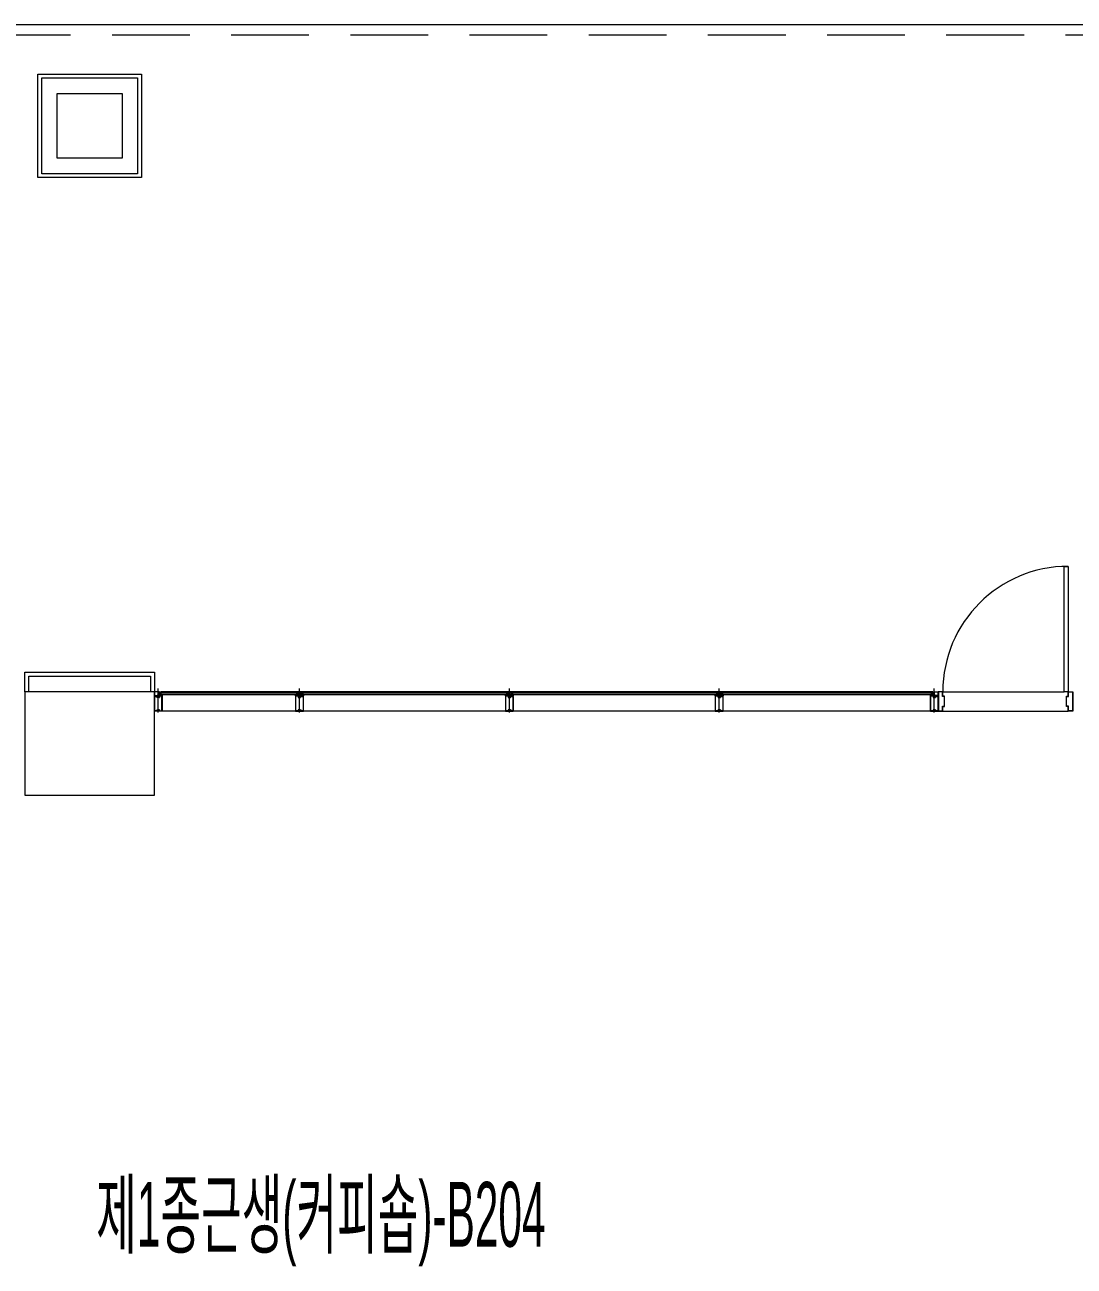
# Model space of a CAD drawing. Header units: millimetres. Extents: x 43806 to 399860, y -65551 to 59129.
# Drawn here: x 141754 to 149854, y 49543 to 59129 of the extents above; entities that cross this region are included whole.
import ezdxf
from ezdxf.enums import TextEntityAlignment as Align

# ---------------------------------------------------------------- set-up
doc = ezdxf.new("R2010")
doc.units = ezdxf.units.MM
doc.header["$LTSCALE"] = 400
doc.header["$MEASUREMENT"] = 0
doc.linetypes.add('HID', pattern=[2.3, 1.5, -0.8])
doc.layers.add('A', color=8, linetype='CONTINUOUS', lineweight=0)
doc.styles.add('CS', font='', dxfattribs={"height": 300})
doc.styles.get('CS').set_extended_font_data('HYwulM')

msp = doc.modelspace()

# ---------------------------------------------------------------- linework, layer by layer
at = {"layer": 'A', "ltscale": 2}
for p, q in [((149953.7, 59129), (140338, 59129)), ((142003.7, 58099), (142003.7, 58599)), ((142003.7, 58599), (142503.7, 58599)), ((142503.7, 58599), (142503.7, 58099)), ((142503.7, 58099), (142003.7, 58099)), ((142753.7, 53979), (141753.7, 53979)), ((141753.7, 53979), (141753.7, 53179)), ((142753.7, 53179), (142753.7, 53979)), ((141753.7, 53179), (142753.7, 53179))]:
    msp.add_line(p, q, dxfattribs=at)
at = {"layer": 'A', "linetype": 'HID'}
msp.add_line((166946.8, 59049), (133453.7, 59049), dxfattribs=at)
at = {"layer": 'A'}
for p, q in [((141853.7, 57949), (141853.7, 58749)), ((141853.7, 58749), (142653.7, 58749)), ((141883.7, 57979), (141883.7, 58719)), ((141883.7, 58719), (142623.7, 58719)), ((142623.7, 58719), (142623.7, 57979)), ((142653.7, 58749), (142653.7, 57949)), ((142653.7, 57949), (141853.7, 57949)), ((142623.7, 57979), (141883.7, 57979)), ((149777.7, 53979), (149777.7, 54947)), ((149777.7, 54947), (149807.7, 54947)), ((149807.7, 54947), (149807.7, 53979)), ((141753.7, 53979), (141753.7, 54129)), ((141753.7, 54129), (142753.7, 54129)), ((141783.7, 53979), (141783.7, 54099)), ((141783.7, 54099), (142723.7, 54099)), ((142723.7, 54099), (142723.7, 53979)), ((142753.7, 54129), (142753.7, 53979)), ((142787.2, 53979), (142753.7, 53979)), ((142753.7, 53979), (142753.7, 53948)), ((142785.2, 53977), (142755.7, 53977)), ((142755.7, 53977), (142755.7, 53950)), ((142783.7, 53817.8), (142783.7, 54003.4)), ((142785.2, 53954.8), (142785.2, 53977)), ((142787.2, 53955), (142787.2, 53979)), ((142787.2, 53974), (142794.2, 53954.8)), ((142787.2, 53955), (142794.2, 53974)), ((142787.2, 53954.8), (142787.2, 53974)), ((142787.2, 53974), (142794.2, 53974)), ((142795.2, 53979), (142794.2, 53978)), ((142794.2, 53974), (142794.2, 53978)), ((142795.2, 53973), (142794.2, 53974)), ((142794.2, 53974), (142794.2, 53954.8)), ((142795.2, 53979), (142805.2, 53979)), ((142795.2, 53973), (142806.2, 53973)), ((142803.2, 53973), (142800.2, 53971.5)), ((142803.3, 53972.5), (142800.7, 53971.2)), ((142803.3, 53972.5), (142805.7, 53972.5)), ((148752.2, 53979), (142805.2, 53979)), ((142805.7, 53961.5), (142805.7, 53972.5)), ((148752.2, 53973), (142806.2, 53973)), ((142806.2, 53961), (142806.2, 53973)), ((143865.2, 53979), (143843.7, 53979)), ((143865.2, 53973), (143843.7, 53973)), ((143854.2, 53961), (143854.2, 53973)), ((143857.1, 53972.5), (143854.7, 53972.5)), ((143854.7, 53961.5), (143854.7, 53972.5)), ((143857.1, 53972.5), (143859.7, 53971.2)), ((143857.2, 53973), (143860.2, 53971.5)), ((143865.2, 53979), (143866.2, 53978)), ((143865.2, 53973), (143866.2, 53974)), ((143866.2, 53974), (143866.2, 53978)), ((143872.2, 53976.5), (143872.2, 53950)), ((143873.7, 53817.8), (143873.7, 54003.4)), ((143875.2, 53950), (143875.2, 53976.5)), ((143882.2, 53979), (143881.2, 53978)), ((143881.2, 53974), (143881.2, 53978)), ((143882.2, 53973), (143881.2, 53974)), ((143882.2, 53979), (143903.7, 53979)), ((143882.2, 53973), (143903.7, 53973)), ((143890.2, 53973), (143887.2, 53971.5)), ((143890.3, 53972.5), (143887.7, 53971.2)), ((143890.3, 53972.5), (143892.7, 53972.5)), ((143892.7, 53961.5), (143892.7, 53972.5)), ((143893.2, 53961), (143893.2, 53973)), ((145485.2, 53979), (145463.7, 53979)), ((145485.2, 53973), (145463.7, 53973)), ((145474.2, 53961), (145474.2, 53973)), ((145477.1, 53972.5), (145474.7, 53972.5)), ((145474.7, 53961.5), (145474.7, 53972.5)), ((145477.1, 53972.5), (145479.7, 53971.2)), ((145477.2, 53973), (145480.2, 53971.5)), ((145485.2, 53979), (145486.2, 53978)), ((145485.2, 53973), (145486.2, 53974)), ((145486.2, 53974), (145486.2, 53978)), ((145492.2, 53976.5), (145492.2, 53950)), ((145493.7, 53817.8), (145493.7, 54003.4)), ((145495.2, 53950), (145495.2, 53976.5)), ((145502.2, 53979), (145501.2, 53978)), ((145501.2, 53974), (145501.2, 53978)), ((145502.2, 53973), (145501.2, 53974)), ((145502.2, 53979), (145523.7, 53979)), ((145502.2, 53973), (145523.7, 53973)), ((145510.2, 53973), (145507.2, 53971.5)), ((145510.3, 53972.5), (145507.7, 53971.2)), ((145510.3, 53972.5), (145512.7, 53972.5)), ((145512.7, 53961.5), (145512.7, 53972.5)), ((145513.2, 53961), (145513.2, 53973)), ((147105.2, 53979), (147083.7, 53979)), ((147105.2, 53973), (147083.7, 53973)), ((147094.2, 53961), (147094.2, 53973)), ((147097.1, 53972.5), (147094.7, 53972.5)), ((147094.7, 53961.5), (147094.7, 53972.5)), ((147097.1, 53972.5), (147099.7, 53971.2)), ((147097.2, 53973), (147100.2, 53971.5)), ((147105.2, 53979), (147106.2, 53978)), ((147105.2, 53973), (147106.2, 53974)), ((147106.2, 53974), (147106.2, 53978)), ((147112.2, 53976.5), (147112.2, 53950)), ((147113.7, 53817.8), (147113.7, 54003.4)), ((147115.2, 53950), (147115.2, 53976.5)), ((147122.2, 53979), (147121.2, 53978)), ((147121.2, 53974), (147121.2, 53978)), ((147122.2, 53973), (147121.2, 53974)), ((147122.2, 53979), (147143.7, 53979)), ((147122.2, 53973), (147143.7, 53973)), ((147130.2, 53973), (147127.2, 53971.5)), ((147130.3, 53972.5), (147127.7, 53971.2)), ((147130.3, 53972.5), (147132.7, 53972.5)), ((147132.7, 53961.5), (147132.7, 53972.5)), ((147133.2, 53961), (147133.2, 53973)), ((148751.2, 53961), (148751.2, 53973)), ((148762.2, 53973), (148751.2, 53973)), ((148754.1, 53972.5), (148751.7, 53972.5)), ((148751.7, 53961.5), (148751.7, 53972.5)), ((148762.2, 53979), (148752.2, 53979)), ((148754.1, 53972.5), (148756.7, 53971.2)), ((148754.2, 53973), (148757.2, 53971.5)), ((148762.2, 53979), (148763.2, 53978)), ((148762.2, 53973), (148763.2, 53974)), ((148763.2, 53974), (148763.2, 53978)), ((148770.2, 53974), (148763.2, 53954.8)), ((148770.2, 53955), (148763.2, 53974)), ((148770.2, 53974), (148763.2, 53974)), ((148763.2, 53974), (148763.2, 53954.8)), ((148770.2, 53955), (148770.2, 53979)), ((148770.2, 53979), (148803.7, 53979)), ((148770.2, 53954.8), (148770.2, 53974)), ((148772.2, 53977), (148801.7, 53977)), ((148772.2, 53954.8), (148772.2, 53977)), ((148773.7, 53817.8), (148773.7, 54003.4)), ((148801.7, 53977), (148801.7, 53950)), ((148803.7, 53979), (148803.7, 53948)), ((148839.7, 53979), (148803.7, 53979)), ((148803.7, 53979), (148803.7, 53829)), ((148837.7, 53977), (148805.7, 53977)), ((148805.7, 53977), (148805.7, 53831)), ((148837.7, 53942), (148837.7, 53977)), ((148839.7, 53979), (149777.7, 53979)), ((148839.7, 53944), (148839.7, 53979)), ((149807.7, 53979), (149777.7, 53979)), ((149807.7, 53944), (149807.7, 53979)), ((149807.7, 53979), (149843.7, 53979)), ((149809.7, 53942), (149809.7, 53977)), ((149809.7, 53977), (149841.7, 53977)), ((149841.7, 53977), (149841.7, 53831)), ((149843.7, 53979), (149843.7, 53829)), ((142753.7, 53942.5), (142753.7, 53948)), ((142753.7, 53948), (142780.2, 53948)), ((142753.7, 53948), (142774.7, 53948)), ((142755.7, 53942.5), (142753.7, 53942.5)), ((142753.7, 53831), (142753.7, 53942.5)), ((142753.7, 53942.5), (142761.2, 53942.5)), ((142755.2, 53941), (142755.2, 53832.5)), ((142755.7, 53950), (142774.7, 53950)), ((142755.7, 53945), (142755.7, 53942.5)), ((142760.8, 53941.5), (142755.7, 53941.5)), ((142760.2, 53946), (142756.7, 53946)), ((142762.7, 53939.6), (142760.8, 53941.5)), ((142761.2, 53942.5), (142761.2, 53945)), ((142762.7, 53941), (142761.2, 53942.5)), ((142761.2, 53942.5), (142762.7, 53941)), ((142764.2, 53942.5), (142762.7, 53941)), ((142762.7, 53941), (142764.2, 53942.5)), ((142764.4, 53941.3), (142762.7, 53939.6)), ((142764.2, 53945), (142764.2, 53942.5)), ((142764.2, 53942.5), (142774.2, 53938.8)), ((142773.2, 53938.1), (142764.4, 53941.3)), ((142773.7, 53946), (142765.2, 53946)), ((142773.2, 53936.4), (142773.2, 53938.1)), ((142774.2, 53938.8), (142774.2, 53936.4)), ((142774.7, 53948), (142774.7, 53950)), ((142774.7, 53934.5), (142774.7, 53945)), ((142779.4, 53933.5), (142775.7, 53933.5)), ((142790.4, 53946), (142776.9, 53946)), ((142776.9, 53946), (142776.9, 53935.5)), ((142776.9, 53935.5), (142779.4, 53935.5)), ((142778.4, 53959.3), (142780.4, 53960.3)), ((142780.4, 53958.3), (142778.4, 53959.3)), ((142779.4, 53935.5), (142779.4, 53933.5)), ((142787.2, 53960.3), (142780.4, 53960.3)), ((142787.2, 53958.3), (142780.4, 53958.3)), ((142782.2, 53950), (142782.2, 53971.5)), ((142785.2, 53971.5), (142785.2, 53950)), ((142785.2, 53954.8), (142785.2, 53954.8)), ((142787.2, 53954.8), (142785.2, 53954.8)), ((142787.2, 53961.1), (142787.2, 53957.6)), ((142794.2, 53954.8), (142787.2, 53954.8)), ((142787.2, 53948), (142813.7, 53948)), ((142787.5, 53959.5), (142787.4, 53959.5)), ((142787.4, 53959.5), (142787.4, 53959.5)), ((142787.4, 53959.5), (142787.4, 53959.5)), ((142787.4, 53959.5), (142787.4, 53959.4)), ((142787.4, 53959.4), (142787.4, 53959.4)), ((142787.4, 53959.4), (142787.4, 53959.4)), ((142787.4, 53959.4), (142787.4, 53959.3)), ((142787.4, 53959.3), (142787.4, 53959.3)), ((142787.4, 53959.3), (142787.4, 53959.3)), ((142787.4, 53959.3), (142787.4, 53959.2)), ((142787.4, 53959.2), (142787.4, 53959.2)), ((142787.4, 53959.2), (142787.4, 53959.2)), ((142787.4, 53959.2), (142787.4, 53959.2)), ((142787.4, 53959.2), (142787.5, 53959.2)), ((142787.6, 53959.6), (142787.5, 53959.6)), ((142787.5, 53959.6), (142787.5, 53959.6)), ((142787.5, 53959.6), (142787.5, 53959.6)), ((142787.5, 53959.6), (142787.5, 53959.6)), ((142787.5, 53959.6), (142787.5, 53959.5)), ((142787.5, 53959.5), (142787.5, 53959.5)), ((142787.5, 53959.5), (142787.5, 53959.5)), ((142787.5, 53959.5), (142787.5, 53959.5)), ((142787.5, 53959.2), (142787.5, 53959.1)), ((142787.5, 53959.1), (142787.5, 53959.1)), ((142787.5, 53959.1), (142787.5, 53959.1)), ((142787.5, 53959.1), (142787.5, 53959.1)), ((142787.5, 53959.1), (142787.5, 53959.1)), ((142787.5, 53959.1), (142787.5, 53959.1)), ((142787.5, 53959.1), (142787.5, 53959.1)), ((142787.5, 53959.1), (142787.6, 53959.1)), ((142787.7, 53959.6), (142787.6, 53959.6)), ((142787.6, 53959.6), (142787.6, 53959.6)), ((142787.6, 53959.6), (142787.6, 53959.6)), ((142787.6, 53959.6), (142787.6, 53959.6)), ((142787.6, 53959.6), (142787.6, 53959.6)), ((142787.6, 53959.6), (142787.6, 53959.6)), ((142787.6, 53959.1), (142787.6, 53959.1)), ((142787.6, 53959.1), (142787.6, 53959.1)), ((142787.6, 53959.1), (142787.6, 53959.1)), ((142787.6, 53959.1), (142787.6, 53959.1)), ((142787.6, 53959.1), (142787.6, 53959.1)), ((142787.6, 53959.1), (142787.7, 53959.1)), ((142787.8, 53959.6), (142787.7, 53959.6)), ((142787.7, 53959.6), (142787.7, 53959.6)), ((142787.7, 53959.6), (142787.7, 53959.6)), ((142787.7, 53959.6), (142787.7, 53959.6)), ((142787.7, 53959.6), (142787.7, 53959.6)), ((142787.7, 53959.6), (142787.7, 53959.6)), ((142787.7, 53959.6), (142787.7, 53959.6)), ((142787.7, 53959.6), (142787.7, 53959.6)), ((142787.7, 53959.1), (142787.7, 53959.1)), ((142787.7, 53959.1), (142787.7, 53959.1)), ((142787.7, 53959.1), (142787.7, 53959.1)), ((142787.7, 53959.1), (142787.7, 53959.1)), ((142787.7, 53959.1), (142787.7, 53959.1)), ((142787.7, 53959.1), (142787.7, 53959.1)), ((142787.7, 53959.1), (142787.7, 53959.1)), ((142787.7, 53959.1), (142787.8, 53959.1)), ((142787.9, 53959.6), (142787.8, 53959.6)), ((142787.8, 53959.6), (142787.8, 53959.6)), ((142787.8, 53959.6), (142787.8, 53959.6)), ((142787.8, 53959.6), (142787.8, 53959.6)), ((142787.8, 53959.6), (142787.8, 53959.6)), ((142787.8, 53959.1), (142787.8, 53959.1)), ((142787.8, 53959.1), (142787.8, 53959.1)), ((142787.8, 53959.1), (142787.8, 53959.1)), ((142787.8, 53959.1), (142787.8, 53959.1)), ((142787.8, 53959.1), (142787.9, 53959.1)), ((142788, 53960.4), (142787.9, 53960.4)), ((142787.9, 53960.4), (142787.9, 53960.4)), ((142787.9, 53960.4), (142787.9, 53960.4)), ((142787.9, 53960.4), (142787.9, 53960.4)), ((142787.9, 53960.4), (142787.9, 53960.4)), ((142787.9, 53960.4), (142787.9, 53960.3)), ((142787.9, 53960.3), (142787.9, 53960.3)), ((142787.9, 53960.3), (142787.9, 53960.3)), ((142787.9, 53960.3), (142787.9, 53960.3)), ((142787.9, 53960.3), (142787.9, 53960.3)), ((142787.9, 53960.3), (142787.9, 53960.3)), ((142787.9, 53960.3), (142787.9, 53960.3)), ((142787.9, 53960.3), (142787.9, 53960.2)), ((142787.9, 53960.2), (142787.9, 53960.2)), ((142787.9, 53960.2), (142787.9, 53960.2)), ((142787.9, 53960.2), (142787.9, 53960.2)), ((142787.9, 53960.2), (142787.9, 53960.2)), ((142787.9, 53960.2), (142787.9, 53960.1)), ((142787.9, 53960.1), (142787.9, 53960.1)), ((142787.9, 53960.1), (142787.9, 53960.1)), ((142787.9, 53960.1), (142787.9, 53960.1)), ((142787.9, 53960.1), (142787.9, 53960.1)), ((142787.9, 53960.1), (142787.9, 53960)), ((142787.9, 53960), (142788, 53960)), ((142788, 53959.6), (142787.9, 53959.6)), ((142787.9, 53959.6), (142787.9, 53959.6)), ((142787.9, 53959.6), (142787.9, 53959.6)), ((142787.9, 53959.6), (142787.9, 53959.6)), ((142787.9, 53959.6), (142787.9, 53959.6)), ((142787.9, 53959.1), (142787.9, 53959.1)), ((142787.9, 53959.1), (142787.9, 53959.1)), ((142787.9, 53959.1), (142787.9, 53959.1)), ((142787.9, 53959.1), (142787.9, 53959.1)), ((142787.9, 53959.1), (142788, 53959.1)), ((142788, 53958.6), (142787.9, 53958.6)), ((142787.9, 53958.6), (142787.9, 53958.6)), ((142787.9, 53958.6), (142787.9, 53958.6)), ((142787.9, 53958.6), (142787.9, 53958.6)), ((142787.9, 53958.6), (142787.9, 53958.5)), ((142787.9, 53958.5), (142787.9, 53958.5)), ((142787.9, 53958.5), (142787.9, 53958.5)), ((142787.9, 53958.5), (142787.9, 53958.5)), ((142787.9, 53958.5), (142787.9, 53958.5)), ((142787.9, 53958.5), (142787.9, 53958.4)), ((142787.9, 53958.4), (142787.9, 53958.4)), ((142787.9, 53958.4), (142787.9, 53958.4)), ((142787.9, 53958.4), (142787.9, 53958.4)), ((142787.9, 53958.4), (142787.9, 53958.4)), ((142787.9, 53958.4), (142787.9, 53958.4)), ((142787.9, 53958.4), (142787.9, 53958.3)), ((142787.9, 53958.3), (142787.9, 53958.3)), ((142787.9, 53958.3), (142787.9, 53958.3)), ((142787.9, 53958.3), (142787.9, 53958.3)), ((142787.9, 53958.3), (142787.9, 53958.3)), ((142787.9, 53958.3), (142787.9, 53958.3)), ((142787.9, 53958.3), (142787.9, 53958.3)), ((142787.9, 53958.3), (142787.9, 53958.3)), ((142787.9, 53958.3), (142788, 53958.3)), ((142787.9, 53933.5), (142787.9, 53935.5)), ((142787.9, 53935.5), (142790.4, 53935.5)), ((142791.7, 53933.5), (142787.9, 53933.5)), ((142788.1, 53960.4), (142788, 53960.4)), ((142788, 53960.4), (142788, 53960.4)), ((142788, 53960.4), (142788, 53960.4)), ((142788, 53960), (142788, 53960)), ((142788, 53960), (142788, 53960)), ((142788, 53960), (142788, 53960)), ((142788, 53960), (142788, 53960)), ((142788, 53960), (142788, 53960)), ((142788, 53960), (142788, 53959.9)), ((142788, 53959.9), (142788, 53959.9)), ((142788, 53959.9), (142788, 53959.9)), ((142788, 53959.9), (142788, 53959.9)), ((142788, 53959.9), (142788, 53959.9)), ((142788, 53959.9), (142788.1, 53959.9)), ((142788.1, 53959.7), (142788, 53959.7)), ((142788, 53959.7), (142788, 53959.7)), ((142788, 53959.7), (142788, 53959.7)), ((142788, 53959.7), (142788, 53959.6)), ((142788, 53959.6), (142788, 53959.6)), ((142788, 53959.6), (142788, 53959.6)), ((142788, 53959.6), (142788, 53959.6)), ((142788, 53959.6), (142788, 53959.6)), ((142788, 53959.1), (142788, 53959.1)), ((142788, 53959.1), (142788, 53959.1)), ((142788, 53959.1), (142788, 53959)), ((142788, 53959), (142788, 53959)), ((142788, 53959), (142788, 53959)), ((142788, 53959), (142788, 53959)), ((142788, 53959), (142788, 53959)), ((142788, 53959), (142788.1, 53958.9)), ((142788.1, 53958.8), (142788, 53958.8)), ((142788, 53958.8), (142788, 53958.7)), ((142788, 53958.7), (142788, 53958.7)), ((142788, 53958.7), (142788, 53958.7)), ((142788, 53958.7), (142788, 53958.7)), ((142788, 53958.7), (142788, 53958.7)), ((142788, 53958.7), (142788, 53958.7)), ((142788, 53958.7), (142788, 53958.7)), ((142788, 53958.7), (142788, 53958.7)), ((142788, 53958.7), (142788, 53958.7)), ((142788, 53958.7), (142788, 53958.6)), ((142788, 53958.3), (142788, 53958.3)), ((142788, 53958.3), (142788, 53958.3)), ((142788, 53958.3), (142788.1, 53958.3)), ((142788.1, 53960.3), (142788.1, 53960.4)), ((142788.1, 53959.9), (142788.1, 53959.9)), ((142788.1, 53959.9), (142788.1, 53959.9)), ((142788.1, 53959.9), (142788.1, 53959.8)), ((142788.1, 53959.8), (142788.1, 53959.8)), ((142788.1, 53959.8), (142788.1, 53959.8)), ((142788.1, 53959.8), (142788.1, 53959.8)), ((142788.1, 53959.8), (142788.1, 53959.8)), ((142788.1, 53959.8), (142788.1, 53959.7)), ((142788.1, 53959.7), (142788.1, 53959.7)), ((142788.1, 53958.9), (142788.1, 53958.9)), ((142788.1, 53958.9), (142788.1, 53958.9)), ((142788.1, 53958.9), (142788.1, 53958.9)), ((142788.1, 53958.9), (142788.1, 53958.9)), ((142788.1, 53958.9), (142788.1, 53958.8)), ((142788.1, 53958.8), (142788.1, 53958.8)), ((142788.1, 53958.8), (142788.1, 53958.8)), ((142788.1, 53958.8), (142788.1, 53958.8)), ((142788.1, 53958.8), (142788.1, 53958.8)), ((142788.1, 53958.3), (142788.1, 53958.3)), ((142790.4, 53935.5), (142790.4, 53946)), ((142792.7, 53945), (142792.7, 53934.5)), ((142810.7, 53946), (142793.7, 53946)), ((142794.2, 53960), (142795.2, 53961)), ((142794.2, 53956), (142794.2, 53960)), ((142795.2, 53955), (142794.2, 53956)), ((142795.2, 53961), (142806.2, 53961)), ((142795.2, 53948), (142795.2, 53955)), ((142795.2, 53955), (142805.2, 53955)), ((142805.2, 53948), (142795.2, 53948)), ((142800.2, 53962.5), (142800.2, 53971.5)), ((142803.2, 53961), (142800.2, 53962.5)), ((142800.7, 53962.8), (142800.7, 53971.2)), ((142803.3, 53961.5), (142800.7, 53962.8)), ((142803.3, 53961.5), (142805.7, 53961.5)), ((148752.2, 53955), (142805.2, 53955)), ((142805.2, 53955), (142805.2, 53948)), ((142806.2, 53964), (142805.7, 53964)), ((148752.2, 53961), (142806.2, 53961)), ((142811.7, 53832), (142811.7, 53945)), ((142813.7, 53948), (142813.7, 53829)), ((143865.2, 53961), (143843.7, 53961)), ((143865.2, 53955), (143843.7, 53955)), ((143870.2, 53948), (143843.7, 53948)), ((143843.7, 53948), (143843.7, 53829)), ((143845.7, 53832), (143845.7, 53945)), ((143846.7, 53946), (143863.7, 53946)), ((143854.2, 53964), (143854.7, 53964)), ((143857.1, 53961.5), (143854.7, 53961.5)), ((143855.2, 53955), (143855.2, 53948)), ((143865.2, 53955), (143855.2, 53955)), ((143855.2, 53948), (143865.2, 53948)), ((143857.1, 53961.5), (143859.7, 53962.8)), ((143857.2, 53961), (143860.2, 53962.5)), ((143859.7, 53962.8), (143859.7, 53971.2)), ((143860.2, 53962.5), (143860.2, 53971.5)), ((143864.7, 53945), (143864.7, 53934.5)), ((143866.2, 53960), (143865.2, 53961)), ((143865.2, 53955), (143866.2, 53956)), ((143865.2, 53948), (143865.2, 53955)), ((143865.7, 53933.5), (143869.4, 53933.5)), ((143866.2, 53956), (143866.2, 53960)), ((143866.9, 53935.5), (143866.9, 53946)), ((143866.9, 53946), (143880.4, 53946)), ((143869.4, 53935.5), (143866.9, 53935.5)), ((143869.4, 53933.5), (143869.4, 53935.5)), ((143903.7, 53948), (143877.2, 53948)), ((143880.4, 53935.5), (143877.9, 53935.5)), ((143877.9, 53935.5), (143877.9, 53933.5)), ((143877.9, 53933.5), (143881.7, 53933.5)), ((143880.4, 53946), (143880.4, 53935.5)), ((143881.2, 53960), (143882.2, 53961)), ((143881.2, 53956), (143881.2, 53960)), ((143882.2, 53955), (143881.2, 53956)), ((143882.2, 53961), (143903.7, 53961)), ((143882.2, 53955), (143903.7, 53955)), ((143882.2, 53948), (143882.2, 53955)), ((143882.2, 53955), (143892.2, 53955)), ((143892.2, 53948), (143882.2, 53948)), ((143882.7, 53934.5), (143882.7, 53945)), ((143893.2, 53942.5), (143883.2, 53938.8)), ((143883.2, 53938.8), (143883.2, 53936.4)), ((143883.7, 53946), (143892.2, 53946)), ((143884.2, 53938.1), (143892.9, 53941.3)), ((143884.2, 53936.4), (143884.2, 53938.1)), ((143887.2, 53962.5), (143887.2, 53971.5)), ((143890.2, 53961), (143887.2, 53962.5)), ((143887.7, 53962.8), (143887.7, 53971.2)), ((143890.3, 53961.5), (143887.7, 53962.8)), ((143890.3, 53961.5), (143892.7, 53961.5)), ((143892.2, 53955), (143892.2, 53948)), ((143893.2, 53964), (143892.7, 53964)), ((143892.9, 53941.3), (143894.7, 53939.6)), ((143893.2, 53945), (143893.2, 53942.5)), ((143894.7, 53941), (143893.2, 53942.5)), ((143893.2, 53942.5), (143894.7, 53941)), ((143896.2, 53942.5), (143894.7, 53941)), ((143894.7, 53941), (143896.2, 53942.5)), ((143894.7, 53939.6), (143896.6, 53941.5)), ((143896.2, 53942.5), (143896.2, 53945)), ((143903.7, 53942.5), (143896.2, 53942.5)), ((143896.6, 53941.5), (143901.7, 53941.5)), ((143897.2, 53946), (143900.7, 53946)), ((143901.7, 53945), (143901.7, 53942.5)), ((143901.7, 53942.5), (143903.7, 53942.5)), ((143902.2, 53941), (143902.2, 53832.5)), ((143903.7, 53942.5), (143903.7, 53948)), ((143903.7, 53831), (143903.7, 53942.5)), ((145485.2, 53961), (145463.7, 53961)), ((145485.2, 53955), (145463.7, 53955)), ((145490.2, 53948), (145463.7, 53948)), ((145463.7, 53948), (145463.7, 53829)), ((145465.7, 53832), (145465.7, 53945)), ((145466.7, 53946), (145483.7, 53946)), ((145474.2, 53964), (145474.7, 53964)), ((145477.1, 53961.5), (145474.7, 53961.5)), ((145475.2, 53955), (145475.2, 53948)), ((145485.2, 53955), (145475.2, 53955)), ((145475.2, 53948), (145485.2, 53948)), ((145477.1, 53961.5), (145479.7, 53962.8)), ((145477.2, 53961), (145480.2, 53962.5)), ((145479.7, 53962.8), (145479.7, 53971.2)), ((145480.2, 53962.5), (145480.2, 53971.5)), ((145484.7, 53945), (145484.7, 53934.5)), ((145486.2, 53960), (145485.2, 53961)), ((145485.2, 53955), (145486.2, 53956)), ((145485.2, 53948), (145485.2, 53955)), ((145485.7, 53933.5), (145489.4, 53933.5)), ((145486.2, 53956), (145486.2, 53960)), ((145486.9, 53935.5), (145486.9, 53946)), ((145486.9, 53946), (145500.4, 53946)), ((145489.4, 53935.5), (145486.9, 53935.5)), ((145489.4, 53933.5), (145489.4, 53935.5)), ((145523.7, 53948), (145497.2, 53948)), ((145500.4, 53935.5), (145497.9, 53935.5)), ((145497.9, 53935.5), (145497.9, 53933.5)), ((145497.9, 53933.5), (145501.7, 53933.5)), ((145500.4, 53946), (145500.4, 53935.5)), ((145501.2, 53960), (145502.2, 53961)), ((145501.2, 53956), (145501.2, 53960)), ((145502.2, 53955), (145501.2, 53956)), ((145502.2, 53961), (145523.7, 53961)), ((145502.2, 53955), (145523.7, 53955)), ((145502.2, 53948), (145502.2, 53955)), ((145502.2, 53955), (145512.2, 53955)), ((145512.2, 53948), (145502.2, 53948)), ((145502.7, 53934.5), (145502.7, 53945)), ((145513.2, 53942.5), (145503.2, 53938.8)), ((145503.2, 53938.8), (145503.2, 53936.4)), ((145503.7, 53946), (145512.2, 53946)), ((145504.2, 53938.1), (145512.9, 53941.3)), ((145504.2, 53936.4), (145504.2, 53938.1)), ((145507.2, 53962.5), (145507.2, 53971.5)), ((145510.2, 53961), (145507.2, 53962.5)), ((145507.7, 53962.8), (145507.7, 53971.2)), ((145510.3, 53961.5), (145507.7, 53962.8)), ((145510.3, 53961.5), (145512.7, 53961.5)), ((145512.2, 53955), (145512.2, 53948)), ((145513.2, 53964), (145512.7, 53964)), ((145512.9, 53941.3), (145514.7, 53939.6)), ((145513.2, 53945), (145513.2, 53942.5)), ((145514.7, 53941), (145513.2, 53942.5)), ((145513.2, 53942.5), (145514.7, 53941)), ((145516.2, 53942.5), (145514.7, 53941)), ((145514.7, 53941), (145516.2, 53942.5)), ((145514.7, 53939.6), (145516.6, 53941.5)), ((145516.2, 53942.5), (145516.2, 53945)), ((145523.7, 53942.5), (145516.2, 53942.5)), ((145516.6, 53941.5), (145521.7, 53941.5)), ((145517.2, 53946), (145520.7, 53946)), ((145521.7, 53945), (145521.7, 53942.5)), ((145521.7, 53942.5), (145523.7, 53942.5)), ((145522.2, 53941), (145522.2, 53832.5)), ((145523.7, 53942.5), (145523.7, 53948)), ((145523.7, 53831), (145523.7, 53942.5)), ((147105.2, 53961), (147083.7, 53961)), ((147105.2, 53955), (147083.7, 53955)), ((147110.2, 53948), (147083.7, 53948)), ((147083.7, 53948), (147083.7, 53829)), ((147085.7, 53832), (147085.7, 53945)), ((147086.7, 53946), (147103.7, 53946)), ((147094.2, 53964), (147094.7, 53964)), ((147097.1, 53961.5), (147094.7, 53961.5)), ((147095.2, 53955), (147095.2, 53948)), ((147105.2, 53955), (147095.2, 53955)), ((147095.2, 53948), (147105.2, 53948)), ((147097.1, 53961.5), (147099.7, 53962.8)), ((147097.2, 53961), (147100.2, 53962.5)), ((147099.7, 53962.8), (147099.7, 53971.2)), ((147100.2, 53962.5), (147100.2, 53971.5)), ((147104.7, 53945), (147104.7, 53934.5)), ((147106.2, 53960), (147105.2, 53961)), ((147105.2, 53955), (147106.2, 53956)), ((147105.2, 53948), (147105.2, 53955)), ((147105.7, 53933.5), (147109.4, 53933.5)), ((147106.2, 53956), (147106.2, 53960)), ((147106.9, 53935.5), (147106.9, 53946)), ((147106.9, 53946), (147120.4, 53946)), ((147109.4, 53935.5), (147106.9, 53935.5)), ((147109.4, 53933.5), (147109.4, 53935.5)), ((147143.7, 53948), (147117.2, 53948)), ((147120.4, 53935.5), (147117.9, 53935.5)), ((147117.9, 53935.5), (147117.9, 53933.5)), ((147117.9, 53933.5), (147121.7, 53933.5)), ((147120.4, 53946), (147120.4, 53935.5)), ((147121.2, 53960), (147122.2, 53961)), ((147121.2, 53956), (147121.2, 53960)), ((147122.2, 53955), (147121.2, 53956)), ((147122.2, 53961), (147143.7, 53961)), ((147122.2, 53955), (147143.7, 53955)), ((147122.2, 53948), (147122.2, 53955)), ((147122.2, 53955), (147132.2, 53955)), ((147132.2, 53948), (147122.2, 53948)), ((147122.7, 53934.5), (147122.7, 53945)), ((147133.2, 53942.5), (147123.2, 53938.8)), ((147123.2, 53938.8), (147123.2, 53936.4)), ((147123.7, 53946), (147132.2, 53946)), ((147124.2, 53938.1), (147132.9, 53941.3)), ((147124.2, 53936.4), (147124.2, 53938.1)), ((147127.2, 53962.5), (147127.2, 53971.5)), ((147130.2, 53961), (147127.2, 53962.5)), ((147127.7, 53962.8), (147127.7, 53971.2)), ((147130.3, 53961.5), (147127.7, 53962.8)), ((147130.3, 53961.5), (147132.7, 53961.5)), ((147132.2, 53955), (147132.2, 53948)), ((147133.2, 53964), (147132.7, 53964)), ((147132.9, 53941.3), (147134.7, 53939.6)), ((147133.2, 53945), (147133.2, 53942.5)), ((147134.7, 53941), (147133.2, 53942.5)), ((147133.2, 53942.5), (147134.7, 53941)), ((147136.2, 53942.5), (147134.7, 53941)), ((147134.7, 53941), (147136.2, 53942.5)), ((147134.7, 53939.6), (147136.6, 53941.5)), ((147136.2, 53942.5), (147136.2, 53945)), ((147143.7, 53942.5), (147136.2, 53942.5)), ((147136.6, 53941.5), (147141.7, 53941.5)), ((147137.2, 53946), (147140.7, 53946)), ((147141.7, 53945), (147141.7, 53942.5)), ((147141.7, 53942.5), (147143.7, 53942.5)), ((147142.2, 53941), (147142.2, 53832.5)), ((147143.7, 53942.5), (147143.7, 53948)), ((147143.7, 53831), (147143.7, 53942.5)), ((148770.2, 53948), (148743.7, 53948)), ((148743.7, 53948), (148743.7, 53829)), ((148745.7, 53832), (148745.7, 53945)), ((148746.7, 53946), (148763.7, 53946)), ((148751.2, 53964), (148751.7, 53964)), ((148762.2, 53961), (148751.2, 53961)), ((148754.1, 53961.5), (148751.7, 53961.5)), ((148752.2, 53955), (148752.2, 53948)), ((148762.2, 53955), (148752.2, 53955)), ((148752.2, 53948), (148762.2, 53948)), ((148754.1, 53961.5), (148756.7, 53962.8)), ((148754.2, 53961), (148757.2, 53962.5)), ((148756.7, 53962.8), (148756.7, 53971.2)), ((148757.2, 53962.5), (148757.2, 53971.5)), ((148763.2, 53960), (148762.2, 53961)), ((148762.2, 53955), (148763.2, 53956)), ((148762.2, 53948), (148762.2, 53955)), ((148763.2, 53956), (148763.2, 53960)), ((148763.2, 53954.8), (148770.2, 53954.8)), ((148764.7, 53945), (148764.7, 53934.5)), ((148765.7, 53933.5), (148769.4, 53933.5)), ((148766.9, 53935.5), (148766.9, 53946)), ((148766.9, 53946), (148780.4, 53946)), ((148769.4, 53935.5), (148766.9, 53935.5)), ((148769.2, 53960.3), (148769.3, 53960.4)), ((148769.3, 53958.3), (148769.2, 53958.3)), ((148769.3, 53960.4), (148769.3, 53960.4)), ((148769.3, 53960.4), (148769.3, 53960.4)), ((148769.3, 53960.4), (148769.4, 53960.4)), ((148769.4, 53960), (148769.3, 53960)), ((148769.3, 53960), (148769.3, 53960)), ((148769.3, 53960), (148769.3, 53959.9)), ((148769.3, 53959.9), (148769.3, 53959.9)), ((148769.3, 53959.9), (148769.3, 53959.9)), ((148769.3, 53959.9), (148769.3, 53959.9)), ((148769.3, 53959.9), (148769.3, 53959.9)), ((148769.3, 53959.9), (148769.3, 53959.9)), ((148769.3, 53959.9), (148769.3, 53959.9)), ((148769.3, 53959.9), (148769.3, 53959.9)), ((148769.3, 53959.9), (148769.3, 53959.8)), ((148769.3, 53959.8), (148769.3, 53959.8)), ((148769.3, 53959.8), (148769.3, 53959.8)), ((148769.3, 53959.8), (148769.3, 53959.8)), ((148769.3, 53959.8), (148769.3, 53959.8)), ((148769.3, 53959.8), (148769.3, 53959.7)), ((148769.3, 53959.7), (148769.3, 53959.7)), ((148769.3, 53959.7), (148769.3, 53959.7)), ((148769.3, 53959.7), (148769.3, 53959.7)), ((148769.3, 53959.7), (148769.3, 53959.7)), ((148769.3, 53959.7), (148769.3, 53959.6)), ((148769.3, 53959.6), (148769.3, 53959.6)), ((148769.3, 53959.6), (148769.4, 53959.6)), ((148769.4, 53959.1), (148769.3, 53959)), ((148769.3, 53959), (148769.3, 53959)), ((148769.3, 53959), (148769.3, 53959)), ((148769.3, 53959), (148769.3, 53959)), ((148769.3, 53959), (148769.3, 53959)), ((148769.3, 53959), (148769.3, 53958.9)), ((148769.3, 53958.9), (148769.3, 53958.9)), ((148769.3, 53958.9), (148769.3, 53958.9)), ((148769.3, 53958.9), (148769.3, 53958.9)), ((148769.3, 53958.9), (148769.3, 53958.9)), ((148769.3, 53958.9), (148769.3, 53958.8)), ((148769.3, 53958.8), (148769.3, 53958.8)), ((148769.3, 53958.8), (148769.3, 53958.8)), ((148769.3, 53958.8), (148769.3, 53958.8)), ((148769.3, 53958.8), (148769.3, 53958.8)), ((148769.3, 53958.8), (148769.3, 53958.8)), ((148769.3, 53958.8), (148769.3, 53958.7)), ((148769.3, 53958.7), (148769.3, 53958.7)), ((148769.3, 53958.7), (148769.3, 53958.7)), ((148769.3, 53958.7), (148769.3, 53958.7)), ((148769.3, 53958.7), (148769.3, 53958.7)), ((148769.3, 53958.7), (148769.3, 53958.7)), ((148769.3, 53958.7), (148769.4, 53958.7)), ((148769.4, 53958.3), (148769.3, 53958.3)), ((148769.3, 53958.3), (148769.3, 53958.3)), ((148769.3, 53958.3), (148769.3, 53958.3)), ((148769.4, 53960.4), (148769.4, 53960.4)), ((148769.4, 53960.4), (148769.4, 53960.4)), ((148769.4, 53960.4), (148769.4, 53960.4)), ((148769.4, 53960.4), (148769.5, 53960.4)), ((148769.5, 53960.1), (148769.4, 53960.1)), ((148769.4, 53960.1), (148769.4, 53960.1)), ((148769.4, 53960.1), (148769.4, 53960.1)), ((148769.4, 53960.1), (148769.4, 53960)), ((148769.4, 53960), (148769.4, 53960)), ((148769.4, 53960), (148769.4, 53960)), ((148769.4, 53960), (148769.4, 53960)), ((148769.4, 53960), (148769.4, 53960)), ((148769.4, 53959.6), (148769.4, 53959.6)), ((148769.4, 53959.6), (148769.4, 53959.6)), ((148769.4, 53959.6), (148769.4, 53959.6)), ((148769.4, 53959.6), (148769.4, 53959.6)), ((148769.4, 53959.6), (148769.5, 53959.6)), ((148769.5, 53959.1), (148769.4, 53959.1)), ((148769.4, 53959.1), (148769.4, 53959.1)), ((148769.4, 53959.1), (148769.4, 53959.1)), ((148769.4, 53959.1), (148769.4, 53959.1)), ((148769.4, 53959.1), (148769.4, 53959.1)), ((148769.4, 53958.7), (148769.4, 53958.7)), ((148769.4, 53958.7), (148769.4, 53958.7)), ((148769.4, 53958.7), (148769.4, 53958.6)), ((148769.4, 53958.6), (148769.4, 53958.6)), ((148769.4, 53958.6), (148769.4, 53958.6)), ((148769.4, 53958.6), (148769.4, 53958.6)), ((148769.4, 53958.6), (148769.4, 53958.6)), ((148769.4, 53958.6), (148769.5, 53958.5)), ((148769.5, 53958.3), (148769.4, 53958.3)), ((148769.4, 53958.3), (148769.4, 53958.3)), ((148769.4, 53958.3), (148769.4, 53958.3)), ((148769.4, 53958.3), (148769.4, 53958.3)), ((148769.4, 53933.5), (148769.4, 53935.5)), ((148769.5, 53960.4), (148769.5, 53960.4)), ((148769.5, 53960.4), (148769.5, 53960.3)), ((148769.5, 53960.3), (148769.5, 53960.3)), ((148769.5, 53960.3), (148769.5, 53960.3)), ((148769.5, 53960.3), (148769.5, 53960.3)), ((148769.5, 53960.3), (148769.5, 53960.3)), ((148769.5, 53960.3), (148769.5, 53960.3)), ((148769.5, 53960.3), (148769.5, 53960.3)), ((148769.5, 53960.3), (148769.5, 53960.2)), ((148769.5, 53960.2), (148769.5, 53960.2)), ((148769.5, 53960.2), (148769.5, 53960.2)), ((148769.5, 53960.2), (148769.5, 53960.2)), ((148769.5, 53960.2), (148769.5, 53960.2)), ((148769.5, 53960.2), (148769.5, 53960.1)), ((148769.5, 53960.1), (148769.5, 53960.1)), ((148769.5, 53959.6), (148769.5, 53959.6)), ((148769.5, 53959.6), (148769.5, 53959.6)), ((148769.5, 53959.6), (148769.5, 53959.6)), ((148769.5, 53959.6), (148769.5, 53959.6)), ((148769.5, 53959.6), (148769.6, 53959.6)), ((148769.6, 53959.1), (148769.5, 53959.1)), ((148769.5, 53959.1), (148769.5, 53959.1)), ((148769.5, 53959.1), (148769.5, 53959.1)), ((148769.5, 53959.1), (148769.5, 53959.1)), ((148769.5, 53959.1), (148769.5, 53959.1)), ((148769.5, 53958.5), (148769.5, 53958.5)), ((148769.5, 53958.5), (148769.5, 53958.5)), ((148769.5, 53958.5), (148769.5, 53958.5)), ((148769.5, 53958.5), (148769.5, 53958.5)), ((148769.5, 53958.5), (148769.5, 53958.4)), ((148769.5, 53958.4), (148769.5, 53958.4)), ((148769.5, 53958.4), (148769.5, 53958.4)), ((148769.5, 53958.4), (148769.5, 53958.4)), ((148769.5, 53958.4), (148769.5, 53958.4)), ((148769.5, 53958.4), (148769.5, 53958.4)), ((148769.5, 53958.4), (148769.5, 53958.3)), ((148769.5, 53958.3), (148769.5, 53958.3)), ((148769.5, 53958.3), (148769.5, 53958.3)), ((148769.5, 53958.3), (148769.5, 53958.3)), ((148769.5, 53958.3), (148769.5, 53958.3)), ((148769.6, 53959.6), (148769.6, 53959.6)), ((148769.6, 53959.6), (148769.6, 53959.6)), ((148769.6, 53959.6), (148769.6, 53959.6)), ((148769.6, 53959.6), (148769.6, 53959.6)), ((148769.6, 53959.6), (148769.6, 53959.6)), ((148769.6, 53959.6), (148769.6, 53959.6)), ((148769.6, 53959.6), (148769.7, 53959.6)), ((148769.7, 53959.1), (148769.6, 53959.1)), ((148769.6, 53959.1), (148769.6, 53959.1)), ((148769.6, 53959.1), (148769.6, 53959.1)), ((148769.6, 53959.1), (148769.6, 53959.1)), ((148769.6, 53959.1), (148769.6, 53959.1)), ((148769.6, 53959.1), (148769.6, 53959.1)), ((148769.6, 53959.1), (148769.6, 53959.1)), ((148769.7, 53959.6), (148769.7, 53959.6)), ((148769.7, 53959.6), (148769.7, 53959.6)), ((148769.7, 53959.6), (148769.7, 53959.6)), ((148769.7, 53959.6), (148769.7, 53959.6)), ((148769.7, 53959.6), (148769.7, 53959.6)), ((148769.7, 53959.6), (148769.7, 53959.6)), ((148769.7, 53959.6), (148769.8, 53959.6)), ((148769.8, 53959.1), (148769.7, 53959.1)), ((148769.7, 53959.1), (148769.7, 53959.1)), ((148769.7, 53959.1), (148769.7, 53959.1)), ((148769.7, 53959.1), (148769.7, 53959.1)), ((148769.7, 53959.1), (148769.7, 53959.1)), ((148769.7, 53959.1), (148769.7, 53959.1)), ((148769.7, 53959.1), (148769.7, 53959.1)), ((148769.8, 53959.6), (148769.8, 53959.6)), ((148769.8, 53959.6), (148769.8, 53959.6)), ((148769.8, 53959.6), (148769.8, 53959.6)), ((148769.8, 53959.6), (148769.8, 53959.6)), ((148769.8, 53959.6), (148769.8, 53959.6)), ((148769.8, 53959.6), (148769.8, 53959.6)), ((148769.8, 53959.6), (148769.9, 53959.5)), ((148769.9, 53959.1), (148769.8, 53959.1)), ((148769.8, 53959.1), (148769.8, 53959.1)), ((148769.8, 53959.1), (148769.8, 53959.1)), ((148769.8, 53959.1), (148769.8, 53959.1)), ((148769.8, 53959.1), (148769.8, 53959.1)), ((148769.8, 53959.1), (148769.8, 53959.1)), ((148769.8, 53959.1), (148769.8, 53959.1)), ((148769.9, 53959.5), (148769.9, 53959.5)), ((148769.9, 53959.5), (148769.9, 53959.5)), ((148769.9, 53959.5), (148769.9, 53959.5)), ((148769.9, 53959.5), (148769.9, 53959.5)), ((148769.9, 53959.5), (148769.9, 53959.5)), ((148769.9, 53959.5), (148769.9, 53959.5)), ((148769.9, 53959.5), (148769.9, 53959.4)), ((148769.9, 53959.4), (148769.9, 53959.4)), ((148769.9, 53959.4), (148770, 53959.4)), ((148770, 53959.3), (148769.9, 53959.3)), ((148769.9, 53959.3), (148769.9, 53959.2)), ((148769.9, 53959.2), (148769.9, 53959.2)), ((148769.9, 53959.2), (148769.9, 53959.2)), ((148769.9, 53959.2), (148769.9, 53959.2)), ((148769.9, 53959.2), (148769.9, 53959.2)), ((148769.9, 53959.2), (148769.9, 53959.1)), ((148769.9, 53959.1), (148769.9, 53959.1)), ((148769.9, 53959.1), (148769.9, 53959.1)), ((148770, 53959.4), (148770, 53959.3)), ((148770, 53959.3), (148770, 53959.3)), ((148770.2, 53961.1), (148770.2, 53957.6)), ((148770.2, 53960.3), (148776.9, 53960.3)), ((148770.2, 53958.3), (148776.9, 53958.3)), ((148770.2, 53954.8), (148772.2, 53954.8)), ((148772.2, 53971.5), (148772.2, 53950)), ((148772.2, 53954.8), (148772.2, 53954.8)), ((148775.2, 53950), (148775.2, 53971.5)), ((148778.9, 53959.3), (148776.9, 53960.3)), ((148776.9, 53958.3), (148778.9, 53959.3)), ((148803.7, 53948), (148777.2, 53948)), ((148780.4, 53935.5), (148777.9, 53935.5)), ((148777.9, 53935.5), (148777.9, 53933.5)), ((148777.9, 53933.5), (148781.7, 53933.5)), ((148780.4, 53946), (148780.4, 53935.5)), ((148782.7, 53948), (148782.7, 53950)), ((148801.7, 53950), (148782.7, 53950)), ((148803.7, 53948), (148782.7, 53948)), ((148782.7, 53934.5), (148782.7, 53945)), ((148793.2, 53942.5), (148783.2, 53938.8)), ((148783.2, 53938.8), (148783.2, 53936.4)), ((148783.7, 53946), (148792.2, 53946)), ((148784.2, 53938.1), (148792.9, 53941.3)), ((148784.2, 53936.4), (148784.2, 53938.1)), ((148792.9, 53941.3), (148794.7, 53939.6)), ((148793.2, 53945), (148793.2, 53942.5)), ((148793.2, 53942.5), (148794.7, 53941)), ((148794.7, 53941), (148793.2, 53942.5)), ((148794.7, 53941), (148796.2, 53942.5)), ((148796.2, 53942.5), (148794.7, 53941)), ((148794.7, 53939.6), (148796.6, 53941.5)), ((148796.2, 53942.5), (148796.2, 53945)), ((148803.7, 53942.5), (148796.2, 53942.5)), ((148796.6, 53941.5), (148801.7, 53941.5)), ((148797.2, 53946), (148800.7, 53946)), ((148801.7, 53945), (148801.7, 53942.5)), ((148801.7, 53942.5), (148803.7, 53942.5)), ((148802.2, 53941), (148802.2, 53832.5)), ((148803.7, 53942.5), (148803.7, 53948)), ((148803.7, 53831), (148803.7, 53942.5)), ((148851.7, 53942), (148837.7, 53942)), ((148853.7, 53944), (148839.7, 53944)), ((148851.7, 53866), (148851.7, 53942)), ((148853.7, 53864), (148853.7, 53944)), ((149793.7, 53864), (149793.7, 53944)), ((149793.7, 53944), (149807.7, 53944)), ((149795.7, 53866), (149795.7, 53942)), ((149795.7, 53942), (149809.7, 53942)), ((142753.7, 53829), (142753.7, 53831)), ((142753.7, 53831), (142761.2, 53831)), ((142761.2, 53831), (142753.7, 53831)), ((142813.7, 53829), (142753.7, 53829)), ((142755.7, 53832), (142760.8, 53832)), ((142760.8, 53832), (142762.7, 53833.9)), ((142761.2, 53831), (142762.7, 53832.5)), ((142762.7, 53832.5), (142761.2, 53831)), ((142762.7, 53833.9), (142764.4, 53832.1)), ((142762.7, 53832.5), (142764.2, 53831)), ((142764.2, 53831), (142762.7, 53832.5)), ((142774.2, 53834.6), (142764.2, 53831)), ((142764.2, 53831), (142773.7, 53831)), ((142764.4, 53832.1), (142773.2, 53835.3)), ((142773.2, 53835.3), (142773.2, 53837.1)), ((142773.7, 53837.6), (142773.7, 53837.6)), ((142774.2, 53837.1), (142774.2, 53834.6)), ((142774.7, 53832), (142774.7, 53839)), ((142775.7, 53840), (142779.4, 53840)), ((142779.4, 53838), (142776.9, 53838)), ((142776.9, 53838), (142776.9, 53831)), ((142776.9, 53831), (142790.4, 53831)), ((142779.4, 53840), (142779.4, 53838)), ((142787.9, 53838), (142787.9, 53840)), ((142787.9, 53840), (142791.7, 53840)), ((142790.4, 53838), (142787.9, 53838)), ((142790.4, 53831), (142790.4, 53838)), ((142792.7, 53839), (142792.7, 53832)), ((142793.7, 53831), (142810.7, 53831)), ((148743.7, 53829), (142813.7, 53829)), ((143843.7, 53829), (143903.7, 53829)), ((143863.7, 53831), (143846.7, 53831)), ((143864.7, 53839), (143864.7, 53832)), ((143869.4, 53840), (143865.7, 53840)), ((143866.9, 53831), (143866.9, 53838)), ((143866.9, 53838), (143869.4, 53838)), ((143880.4, 53831), (143866.9, 53831)), ((143869.4, 53838), (143869.4, 53840)), ((143881.7, 53840), (143877.9, 53840)), ((143877.9, 53840), (143877.9, 53838)), ((143877.9, 53838), (143880.4, 53838)), ((143880.4, 53838), (143880.4, 53831)), ((143882.7, 53832), (143882.7, 53839)), ((143883.2, 53837.1), (143883.2, 53834.6)), ((143883.2, 53834.6), (143893.2, 53831)), ((143883.7, 53837.6), (143883.7, 53837.6)), ((143893.2, 53831), (143883.7, 53831)), ((143884.2, 53835.3), (143884.2, 53837.1)), ((143892.9, 53832.1), (143884.2, 53835.3)), ((143894.7, 53833.9), (143892.9, 53832.1)), ((143893.2, 53831), (143894.7, 53832.5)), ((143894.7, 53832.5), (143893.2, 53831)), ((143896.6, 53832), (143894.7, 53833.9)), ((143894.7, 53832.5), (143896.2, 53831)), ((143896.2, 53831), (143894.7, 53832.5)), ((143896.2, 53831), (143903.7, 53831)), ((143903.7, 53831), (143896.2, 53831)), ((143901.7, 53832), (143896.6, 53832)), ((143903.7, 53829), (143903.7, 53831)), ((145463.7, 53829), (145523.7, 53829)), ((145483.7, 53831), (145466.7, 53831)), ((145484.7, 53839), (145484.7, 53832)), ((145489.4, 53840), (145485.7, 53840)), ((145486.9, 53831), (145486.9, 53838)), ((145486.9, 53838), (145489.4, 53838)), ((145500.4, 53831), (145486.9, 53831)), ((145489.4, 53838), (145489.4, 53840)), ((145501.7, 53840), (145497.9, 53840)), ((145497.9, 53840), (145497.9, 53838)), ((145497.9, 53838), (145500.4, 53838)), ((145500.4, 53838), (145500.4, 53831)), ((145502.7, 53832), (145502.7, 53839)), ((145503.2, 53837.1), (145503.2, 53834.6)), ((145503.2, 53834.6), (145513.2, 53831)), ((145503.7, 53837.6), (145503.7, 53837.6)), ((145513.2, 53831), (145503.7, 53831)), ((145504.2, 53835.3), (145504.2, 53837.1)), ((145512.9, 53832.1), (145504.2, 53835.3)), ((145514.7, 53833.9), (145512.9, 53832.1)), ((145513.2, 53831), (145514.7, 53832.5)), ((145514.7, 53832.5), (145513.2, 53831)), ((145516.6, 53832), (145514.7, 53833.9)), ((145514.7, 53832.5), (145516.2, 53831)), ((145516.2, 53831), (145514.7, 53832.5)), ((145516.2, 53831), (145523.7, 53831)), ((145523.7, 53831), (145516.2, 53831)), ((145521.7, 53832), (145516.6, 53832)), ((145523.7, 53829), (145523.7, 53831)), ((147083.7, 53829), (147143.7, 53829)), ((147103.7, 53831), (147086.7, 53831)), ((147104.7, 53839), (147104.7, 53832)), ((147109.4, 53840), (147105.7, 53840)), ((147106.9, 53831), (147106.9, 53838)), ((147106.9, 53838), (147109.4, 53838)), ((147120.4, 53831), (147106.9, 53831)), ((147109.4, 53838), (147109.4, 53840)), ((147121.7, 53840), (147117.9, 53840)), ((147117.9, 53840), (147117.9, 53838)), ((147117.9, 53838), (147120.4, 53838)), ((147120.4, 53838), (147120.4, 53831)), ((147122.7, 53832), (147122.7, 53839)), ((147123.2, 53837.1), (147123.2, 53834.6)), ((147123.2, 53834.6), (147133.2, 53831)), ((147123.7, 53837.6), (147123.7, 53837.6)), ((147133.2, 53831), (147123.7, 53831)), ((147124.2, 53835.3), (147124.2, 53837.1)), ((147132.9, 53832.1), (147124.2, 53835.3)), ((147134.7, 53833.9), (147132.9, 53832.1)), ((147133.2, 53831), (147134.7, 53832.5)), ((147134.7, 53832.5), (147133.2, 53831)), ((147136.6, 53832), (147134.7, 53833.9)), ((147134.7, 53832.5), (147136.2, 53831)), ((147136.2, 53831), (147134.7, 53832.5)), ((147136.2, 53831), (147143.7, 53831)), ((147143.7, 53831), (147136.2, 53831)), ((147141.7, 53832), (147136.6, 53832)), ((147143.7, 53829), (147143.7, 53831)), ((148743.7, 53829), (148803.7, 53829)), ((148763.7, 53831), (148746.7, 53831)), ((148764.7, 53839), (148764.7, 53832)), ((148769.4, 53840), (148765.7, 53840)), ((148766.9, 53831), (148766.9, 53838)), ((148766.9, 53838), (148769.4, 53838)), ((148780.4, 53831), (148766.9, 53831)), ((148769.4, 53838), (148769.4, 53840)), ((148781.7, 53840), (148777.9, 53840)), ((148777.9, 53840), (148777.9, 53838)), ((148777.9, 53838), (148780.4, 53838)), ((148780.4, 53838), (148780.4, 53831)), ((148782.7, 53832), (148782.7, 53839)), ((148783.2, 53837.1), (148783.2, 53834.6)), ((148783.2, 53834.6), (148793.2, 53831)), ((148783.7, 53837.6), (148783.7, 53837.6)), ((148793.2, 53831), (148783.7, 53831)), ((148784.2, 53835.3), (148784.2, 53837.1)), ((148792.9, 53832.1), (148784.2, 53835.3)), ((148794.7, 53833.9), (148792.9, 53832.1)), ((148794.7, 53832.5), (148793.2, 53831)), ((148793.2, 53831), (148794.7, 53832.5)), ((148796.6, 53832), (148794.7, 53833.9)), ((148796.2, 53831), (148794.7, 53832.5)), ((148794.7, 53832.5), (148796.2, 53831)), ((148803.7, 53831), (148796.2, 53831)), ((148796.2, 53831), (148803.7, 53831)), ((148801.7, 53832), (148796.6, 53832)), ((148803.7, 53829), (148803.7, 53831)), ((148803.7, 53829), (148839.7, 53829)), ((148805.7, 53831), (148837.7, 53831)), ((148837.7, 53831), (148837.7, 53866)), ((148837.7, 53866), (148851.7, 53866)), ((148839.7, 53829), (148839.7, 53864)), ((148839.7, 53864), (148853.7, 53864)), ((148839.7, 53829), (149807.7, 53829)), ((149807.7, 53864), (149793.7, 53864)), ((149809.7, 53866), (149795.7, 53866)), ((149807.7, 53829), (149807.7, 53864)), ((149843.7, 53829), (149807.7, 53829)), ((149809.7, 53831), (149809.7, 53866)), ((149841.7, 53831), (149809.7, 53831))]:
    msp.add_line(p, q, dxfattribs=at)
for centre in [(143869.2, 53958.4), (143878.2, 53958.4), (145489.2, 53958.4), (145498.2, 53958.4), (147109.2, 53958.4), (147118.2, 53958.4)]:
    msp.add_circle(centre, 3, dxfattribs=at)
for centre, radius, start, end in [((149807.7, 53979), 968, 90, 180), ((142783.7, 53971.5), 1.5, 90, 180), ((142783.7, 53971.5), 1.5, 360, 90), ((142770.2, 53967), 25, 343.7398, 16.2602), ((143873.7, 54014.6), 36.6, 256.58033, 283.41967), ((143890.2, 53967), 25, 163.7398, 196.2602), ((143873.7, 53976.5), 1.5, 90, 180), ((143873.7, 53976.5), 1.5, 0, 90), ((143857.2, 53967), 25, 343.7398, 16.2602), ((145493.7, 54014.6), 36.6, 256.58033, 283.41967), ((145510.2, 53967), 25, 163.7398, 196.2602), ((145493.7, 53976.5), 1.5, 90, 180), ((145493.7, 53976.5), 1.5, 0, 90), ((145477.2, 53967), 25, 343.7398, 16.2602), ((147113.7, 54014.6), 36.6, 256.58033, 283.41967), ((147130.2, 53967), 25, 163.7398, 196.2602), ((147113.7, 53976.5), 1.5, 90, 180), ((147113.7, 53976.5), 1.5, 0, 90), ((147097.2, 53967), 25, 343.7398, 16.2602), ((148787.2, 53967), 25, 163.7398, 196.2602), ((148773.7, 53971.5), 1.5, 90, 180), ((148773.7, 53971.5), 1.5, 0, 90), ((142755.7, 53941), 0.5, 90, 180), ((142756.7, 53945), 1, 90, 180), ((142760.2, 53945), 1, 360, 90), ((142765.2, 53945), 1, 90, 180), ((142773.7, 53936.4), 0.5, 180, 270), ((142773.7, 53945), 1, 360, 90), ((142773.7, 53936.4), 0.5, 270, 0), ((142775.7, 53934.5), 1, 180, 270), ((142780.2, 53950), 2, 270, 360), ((142787.2, 53950), 2, 180, 270), ((142786.6, 53959.3), 1.85, 288.92464, 71.07536), ((142791.7, 53934.5), 1, 270, 0), ((142793.7, 53945), 1, 90, 180), ((142810.7, 53945), 1, 360, 90), ((142821.4, 53949.8), 7.98, 140.02366, 193.59407), ((143835.9, 53949.8), 7.98, 346.40593, 39.97634), ((143846.7, 53945), 1, 90, 180), ((143863.7, 53945), 1, 360, 90), ((143865.7, 53934.5), 1, 180, 270), ((143870.2, 53950), 2, 270, 0), ((143877.2, 53950), 2, 180, 270), ((143881.7, 53934.5), 1, 270, 360), ((143883.7, 53945), 1, 90, 180), ((143883.7, 53936.4), 0.5, 180, 270), ((143883.7, 53936.4), 0.5, 270, 0), ((143892.2, 53945), 1, 0, 90), ((143897.2, 53945), 1, 90, 180), ((143900.7, 53945), 1, 0, 90), ((143901.7, 53941), 0.5, 0, 90), ((143911.4, 53949.8), 7.98, 140.02366, 193.59407), ((145455.9, 53949.8), 7.98, 346.40593, 39.97634), ((145466.7, 53945), 1, 90, 180), ((145483.7, 53945), 1, 360, 90), ((145485.7, 53934.5), 1, 180, 270), ((145490.2, 53950), 2, 270, 0), ((145497.2, 53950), 2, 180, 270), ((145501.7, 53934.5), 1, 270, 360), ((145503.7, 53945), 1, 90, 180), ((145503.7, 53936.4), 0.5, 180, 270), ((145503.7, 53936.4), 0.5, 270, 0), ((145512.2, 53945), 1, 0, 90), ((145517.2, 53945), 1, 90, 180), ((145520.7, 53945), 1, 0, 90), ((145521.7, 53941), 0.5, 0, 90), ((145531.4, 53949.8), 7.98, 140.02366, 193.59407), ((147075.9, 53949.8), 7.98, 346.40593, 39.97634), ((147086.7, 53945), 1, 90, 180), ((147103.7, 53945), 1, 360, 90), ((147105.7, 53934.5), 1, 180, 270), ((147110.2, 53950), 2, 270, 0), ((147117.2, 53950), 2, 180, 270), ((147121.7, 53934.5), 1, 270, 360), ((147123.7, 53945), 1, 90, 180), ((147123.7, 53936.4), 0.5, 180, 270), ((147123.7, 53936.4), 0.5, 270, 0), ((147132.2, 53945), 1, 0, 90), ((147137.2, 53945), 1, 90, 180), ((147140.7, 53945), 1, 0, 90), ((147141.7, 53941), 0.5, 0, 90), ((147151.4, 53949.8), 7.98, 140.02366, 193.59407), ((148735.9, 53949.8), 7.98, 346.40593, 39.97634), ((148746.7, 53945), 1, 90, 180), ((148763.7, 53945), 1, 360, 90), ((148765.7, 53934.5), 1, 180, 270), ((148770.8, 53959.3), 1.85, 108.92464, 251.07536), ((148770.2, 53950), 2, 270, 0), ((148777.2, 53950), 2, 180, 270), ((148781.7, 53934.5), 1, 270, 360), ((148783.7, 53945), 1, 90, 180), ((148783.7, 53936.4), 0.5, 180, 270), ((148783.7, 53936.4), 0.5, 270, 0), ((148792.2, 53945), 1, 0, 90), ((148797.2, 53945), 1, 90, 180), ((148800.7, 53945), 1, 0, 90), ((148801.7, 53941), 0.5, 0, 90), ((142755.7, 53832.5), 0.5, 180, 270), ((142773.7, 53837.1), 0.5, 90, 180), ((142773.7, 53837.1), 0.5, 360, 90), ((142773.7, 53832), 1, 270, 0), ((142775.7, 53839), 1, 90, 180), ((142791.7, 53839), 1, 0, 90), ((142793.7, 53832), 1, 180, 270), ((142810.7, 53832), 1, 270, 0), ((143846.7, 53832), 1, 180, 270), ((143863.7, 53832), 1, 270, 0), ((143865.7, 53839), 1, 90, 180), ((143881.7, 53839), 1, 0, 90), ((143883.7, 53832), 1, 180, 270), ((143883.7, 53837.1), 0.5, 90, 180), ((143883.7, 53837.1), 0.5, 360, 90), ((143901.7, 53832.5), 0.5, 270, 0), ((145466.7, 53832), 1, 180, 270), ((145483.7, 53832), 1, 270, 0), ((145485.7, 53839), 1, 90, 180), ((145501.7, 53839), 1, 0, 90), ((145503.7, 53832), 1, 180, 270), ((145503.7, 53837.1), 0.5, 90, 180), ((145503.7, 53837.1), 0.5, 360, 90), ((145521.7, 53832.5), 0.5, 270, 0), ((147086.7, 53832), 1, 180, 270), ((147103.7, 53832), 1, 270, 0), ((147105.7, 53839), 1, 90, 180), ((147121.7, 53839), 1, 0, 90), ((147123.7, 53832), 1, 180, 270), ((147123.7, 53837.1), 0.5, 90, 180), ((147123.7, 53837.1), 0.5, 360, 90), ((147141.7, 53832.5), 0.5, 270, 0), ((148746.7, 53832), 1, 180, 270), ((148763.7, 53832), 1, 270, 0), ((148765.7, 53839), 1, 90, 180), ((148781.7, 53839), 1, 0, 90), ((148783.7, 53832), 1, 180, 270), ((148783.7, 53837.1), 0.5, 90, 180), ((148783.7, 53837.1), 0.5, 360, 90), ((148801.7, 53832.5), 0.5, 270, 0)]:
    msp.add_arc(centre, radius, start, end, dxfattribs=at)

# ---------------------------------------------------------------- texts
at = {"layer": 'A', "style": 'CS', "width": 0.5}
msp.add_text('제1종근생(커피숍)-B204', height=500, dxfattribs=at).set_placement((144038.8, 49693), align=Align.CENTER)

doc.saveas('drawing.dxf')
